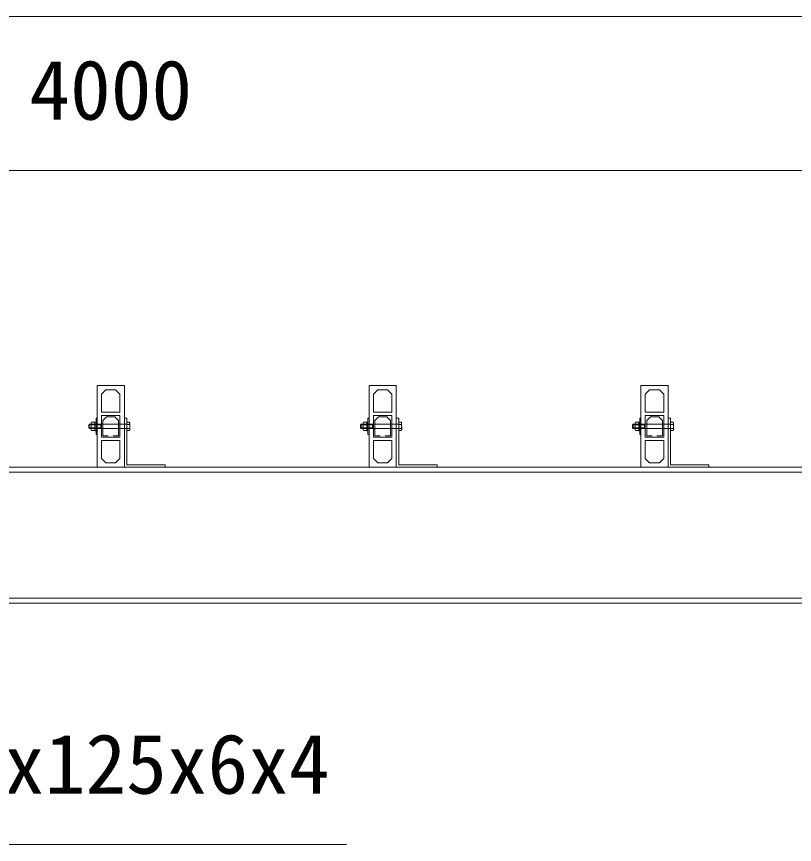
# Model space of a CAD drawing. Units: millimetres at full size, sheet at 1:60; details may follow other scales. Extents: x -1200 to 26400, y -900 to 18720.
# Drawn here: x 5407 to 6838, y 6513 to 8035 of the extents above; entities that cross this region are included whole.
import ezdxf
from ezdxf.enums import TextEntityAlignment as Align

# ---------------------------------------------------------------- set-up
doc = ezdxf.new("R2010")
doc.units = ezdxf.units.MM
doc.header["$LTSCALE"] = 60
for name, color, linetype, lineweight in [('D-STR', 1, 'Continuous', 13), ('D-STR-DIM', 7, 'Continuous', 13), ('D-STR-HTXT', 7, 'Continuous', 13)]:
    doc.layers.add(name, color=color, linetype=linetype, lineweight=lineweight)
doc.styles.add('ＭＳ ゴシック', font='')
doc.styles.get('ＭＳ ゴシック').set_extended_font_data('MS Gothic')

msp = doc.modelspace()

# ---------------------------------------------------------------- linework, layer by layer
at = {"layer": 'D-STR'}
for p, q in [((5555.37, 7206.49), (5555.37, 7356.49)), ((5555.37, 7356.49), (5605.37, 7356.49)), ((5605.37, 7356.49), (5605.37, 7206.49)), ((6055.37, 7206.49), (6055.37, 7356.49)), ((6055.37, 7356.49), (6105.37, 7356.49)), ((6105.37, 7356.49), (6105.37, 7206.49)), ((6555.37, 7206.49), (6555.37, 7356.49)), ((6555.37, 7356.49), (6605.37, 7356.49)), ((6605.37, 7356.49), (6605.37, 7206.49)), ((5571.37, 7348.49), (5563.37, 7340.49)), ((5563.37, 7340.49), (5563.37, 7307.49)), ((5589.37, 7348.49), (5571.37, 7348.49)), ((5597.37, 7340.49), (5589.37, 7348.49)), ((5597.37, 7307.49), (5597.37, 7340.49)), ((6071.37, 7348.49), (6063.37, 7340.49)), ((6063.37, 7340.49), (6063.37, 7307.49)), ((6089.37, 7348.49), (6071.37, 7348.49)), ((6097.37, 7340.49), (6089.37, 7348.49)), ((6097.37, 7307.49), (6097.37, 7340.49)), ((6571.37, 7348.49), (6563.37, 7340.49)), ((6563.37, 7340.49), (6563.37, 7307.49)), ((6589.37, 7348.49), (6571.37, 7348.49)), ((6597.37, 7340.49), (6589.37, 7348.49)), ((6597.37, 7307.49), (6597.37, 7340.49)), ((5553.37, 7296.49), (5555.37, 7296.49)), ((5553.37, 7266.49), (5553.37, 7296.49)), ((5555.37, 7296.49), (5555.37, 7266.49)), ((5563.37, 7307.49), (5597.37, 7307.49)), ((5563.37, 7261.49), (5563.37, 7301.49)), ((5563.37, 7301.49), (5597.37, 7301.49)), ((5572.72, 7298.92), (5565.92, 7292.12)), ((5588.02, 7298.92), (5572.72, 7298.92)), ((5594.82, 7292.12), (5588.02, 7298.92)), ((5597.37, 7301.49), (5597.37, 7261.49)), ((5609.87, 7296.49), (5605.37, 7296.49)), ((5605.37, 7296.49), (5605.37, 7206.49)), ((5609.87, 7210.99), (5609.87, 7296.49)), ((6053.37, 7296.49), (6055.37, 7296.49)), ((6053.37, 7266.49), (6053.37, 7296.49)), ((6055.37, 7296.49), (6055.37, 7266.49)), ((6063.37, 7307.49), (6097.37, 7307.49)), ((6063.37, 7261.49), (6063.37, 7301.49)), ((6063.37, 7301.49), (6097.37, 7301.49)), ((6072.72, 7298.92), (6065.92, 7292.12)), ((6088.02, 7298.92), (6072.72, 7298.92)), ((6094.82, 7292.12), (6088.02, 7298.92)), ((6097.37, 7301.49), (6097.37, 7261.49)), ((6109.87, 7296.49), (6105.37, 7296.49)), ((6105.37, 7296.49), (6105.37, 7206.49)), ((6109.87, 7210.99), (6109.87, 7296.49)), ((6553.37, 7296.49), (6555.37, 7296.49)), ((6553.37, 7266.49), (6553.37, 7296.49)), ((6555.37, 7296.49), (6555.37, 7266.49)), ((6563.37, 7307.49), (6597.37, 7307.49)), ((6563.37, 7261.49), (6563.37, 7301.49)), ((6563.37, 7301.49), (6597.37, 7301.49)), ((6572.72, 7298.92), (6565.92, 7292.12)), ((6588.02, 7298.92), (6572.72, 7298.92)), ((6594.82, 7292.12), (6588.02, 7298.92)), ((6597.37, 7301.49), (6597.37, 7261.49)), ((6609.87, 7296.49), (6605.37, 7296.49)), ((6605.37, 7296.49), (6605.37, 7206.49)), ((6609.87, 7210.99), (6609.87, 7296.49)), ((5539.87, 7284.41), (5561.87, 7284.41)), ((5539.87, 7278.58), (5561.87, 7278.58)), ((5540.96, 7285.49), (5540.96, 7277.49)), ((5544.57, 7287.99), (5545.15, 7289)), ((5544.57, 7274.99), (5544.57, 7287.99)), ((5545.15, 7289), (5550.79, 7289)), ((5550.79, 7285.25), (5545.15, 7285.25)), ((5545.15, 7277.74), (5550.79, 7277.74)), ((5550.79, 7289), (5551.37, 7287.99)), ((5551.37, 7289.49), (5553.37, 7289.49)), ((5551.37, 7273.49), (5551.37, 7289.49)), ((5551.37, 7287.99), (5551.37, 7274.99)), ((5553.37, 7289.49), (5553.37, 7273.49)), ((5561.87, 7285.49), (5561.87, 7277.49)), ((5561.87, 7284.41), (5565.62, 7285.49)), ((5561.87, 7278.58), (5565.62, 7277.49)), ((5565.92, 7292.12), (5565.92, 7264.07)), ((5594.82, 7264.07), (5594.82, 7292.12)), ((5614.68, 7285.25), (5609.87, 7285.25)), ((5609.87, 7277.74), (5614.68, 7277.74)), ((6039.87, 7284.41), (6061.87, 7284.41)), ((6039.87, 7278.58), (6061.87, 7278.58)), ((6040.96, 7285.49), (6040.96, 7277.49)), ((6044.57, 7287.99), (6045.15, 7289)), ((6044.57, 7274.99), (6044.57, 7287.99)), ((6045.15, 7289), (6050.79, 7289)), ((6050.79, 7285.25), (6045.15, 7285.25)), ((6045.15, 7277.74), (6050.79, 7277.74)), ((6050.79, 7289), (6051.37, 7287.99)), ((6051.37, 7289.49), (6053.37, 7289.49)), ((6051.37, 7273.49), (6051.37, 7289.49)), ((6051.37, 7287.99), (6051.37, 7274.99)), ((6053.37, 7289.49), (6053.37, 7273.49)), ((6061.87, 7285.49), (6061.87, 7277.49)), ((6061.87, 7284.41), (6065.62, 7285.49)), ((6061.87, 7278.58), (6065.62, 7277.49)), ((6065.92, 7292.12), (6065.92, 7264.07)), ((6094.82, 7264.07), (6094.82, 7292.12)), ((6114.68, 7285.25), (6109.87, 7285.25)), ((6109.87, 7277.74), (6114.68, 7277.74)), ((6539.87, 7284.41), (6561.87, 7284.41)), ((6539.87, 7278.58), (6561.87, 7278.58)), ((6540.96, 7285.49), (6540.96, 7277.49)), ((6544.57, 7287.99), (6545.15, 7289)), ((6544.57, 7274.99), (6544.57, 7287.99)), ((6545.15, 7289), (6550.79, 7289)), ((6550.79, 7285.25), (6545.15, 7285.25)), ((6545.15, 7277.74), (6550.79, 7277.74)), ((6550.79, 7289), (6551.37, 7287.99)), ((6551.37, 7289.49), (6553.37, 7289.49)), ((6551.37, 7273.49), (6551.37, 7289.49)), ((6551.37, 7287.99), (6551.37, 7274.99)), ((6553.37, 7289.49), (6553.37, 7273.49)), ((6561.87, 7285.49), (6561.87, 7277.49)), ((6561.87, 7284.41), (6565.62, 7285.49)), ((6561.87, 7278.58), (6565.62, 7277.49)), ((6565.92, 7292.12), (6565.92, 7264.07)), ((6594.82, 7264.07), (6594.82, 7292.12)), ((6614.68, 7285.25), (6609.87, 7285.25)), ((6609.87, 7277.74), (6614.68, 7277.74)), ((5545.15, 7273.99), (5544.57, 7274.99)), ((5550.79, 7273.99), (5545.15, 7273.99)), ((5551.37, 7274.99), (5550.79, 7273.99)), ((5553.37, 7273.49), (5551.37, 7273.49)), ((5555.37, 7266.49), (5553.37, 7266.49)), ((5565.92, 7264.07), (5575.92, 7264.07)), ((5584.82, 7264.07), (5594.82, 7264.07)), ((6045.15, 7273.99), (6044.57, 7274.99)), ((6050.79, 7273.99), (6045.15, 7273.99)), ((6051.37, 7274.99), (6050.79, 7273.99)), ((6053.37, 7273.49), (6051.37, 7273.49)), ((6055.37, 7266.49), (6053.37, 7266.49)), ((6065.92, 7264.07), (6075.92, 7264.07)), ((6084.82, 7264.07), (6094.82, 7264.07)), ((6545.15, 7273.99), (6544.57, 7274.99)), ((6550.79, 7273.99), (6545.15, 7273.99)), ((6551.37, 7274.99), (6550.79, 7273.99)), ((6553.37, 7273.49), (6551.37, 7273.49)), ((6555.37, 7266.49), (6553.37, 7266.49)), ((6565.92, 7264.07), (6575.92, 7264.07)), ((6584.82, 7264.07), (6594.82, 7264.07)), ((5597.37, 7261.49), (5563.37, 7261.49)), ((5563.37, 7222.49), (5563.37, 7255.49)), ((5563.37, 7255.49), (5597.37, 7255.49)), ((5597.37, 7255.49), (5597.37, 7222.49)), ((6097.37, 7261.49), (6063.37, 7261.49)), ((6063.37, 7222.49), (6063.37, 7255.49)), ((6063.37, 7255.49), (6097.37, 7255.49)), ((6097.37, 7255.49), (6097.37, 7222.49)), ((6597.37, 7261.49), (6563.37, 7261.49)), ((6563.37, 7222.49), (6563.37, 7255.49)), ((6563.37, 7255.49), (6597.37, 7255.49)), ((6597.37, 7255.49), (6597.37, 7222.49)), ((5571.37, 7214.49), (5563.37, 7222.49)), ((5597.37, 7222.49), (5589.37, 7214.49)), ((6071.37, 7214.49), (6063.37, 7222.49)), ((6097.37, 7222.49), (6089.37, 7214.49)), ((6571.37, 7214.49), (6563.37, 7222.49)), ((6597.37, 7222.49), (6589.37, 7214.49)), ((12780.37, 7206.49), (2380.37, 7206.49)), ((5605.37, 7206.49), (5555.37, 7206.49)), ((5589.37, 7214.49), (5571.37, 7214.49)), ((5605.37, 7206.49), (5680.37, 7206.49)), ((5680.37, 7210.99), (5609.87, 7210.99)), ((5680.37, 7206.49), (5680.37, 7210.99)), ((6105.37, 7206.49), (6055.37, 7206.49)), ((6089.37, 7214.49), (6071.37, 7214.49)), ((6105.37, 7206.49), (6180.37, 7206.49)), ((6180.37, 7210.99), (6109.87, 7210.99)), ((6180.37, 7206.49), (6180.37, 7210.99)), ((6605.37, 7206.49), (6555.37, 7206.49)), ((6589.37, 7214.49), (6571.37, 7214.49)), ((6605.37, 7206.49), (6680.37, 7206.49)), ((6680.37, 7210.99), (6609.87, 7210.99)), ((6680.37, 7206.49), (6680.37, 7210.99)), ((7577.87, 7197.49), (2389.37, 7197.49)), ((3381.22, 6965.49), (7577.87, 6965.49)), ((3380.37, 6956.49), (11780.37, 6956.49))]:
    msp.add_line(p, q, dxfattribs=at)
for points in [[(5609.87, 7285.49), (5540.96, 7285.49), (5539.87, 7284.41), (5539.87, 7278.58), (5540.96, 7277.49), (5609.87, 7277.49)], [(6109.87, 7285.49), (6040.96, 7285.49), (6039.87, 7284.41), (6039.87, 7278.58), (6040.96, 7277.49), (6109.87, 7277.49)], [(6609.87, 7285.49), (6540.96, 7285.49), (6539.87, 7284.41), (6539.87, 7278.58), (6540.96, 7277.49), (6609.87, 7277.49)]]:
    msp.add_lwpolyline(points, dxfattribs=at)
for points in [[(5609.87, 7289), (5614.68, 7289), (5615.26, 7287.99), (5615.26, 7274.99), (5614.68, 7273.99), (5609.87, 7273.99)], [(6109.87, 7289), (6114.68, 7289), (6115.26, 7287.99), (6115.26, 7274.99), (6114.68, 7273.99), (6109.87, 7273.99)], [(6609.87, 7289), (6614.68, 7289), (6615.26, 7287.99), (6615.26, 7274.99), (6614.68, 7273.99), (6609.87, 7273.99)]]:
    msp.add_lwpolyline(points, close=True, dxfattribs=at)
for points in [[(5614.68, 7289), (5614.72, 7288.84), (5614.83, 7288.37), (5614.86, 7288.21), (5614.9, 7288.05), (5615, 7287.58), (5615.03, 7287.42), (5615.06, 7287.26), (5615.15, 7286.79), (5615.17, 7286.63), (5615.2, 7286.47), (5615.26, 7285.99), (5615.27, 7285.83), (5615.29, 7285.61), (5615.33, 7284.93), (5615.34, 7284.71), (5615.35, 7284.48), (5615.34, 7283.8), (5615.34, 7283.57), (5615.34, 7283.35), (5615.33, 7282.67), (5615.32, 7282.44), (5615.32, 7282.21), (5615.31, 7281.53), (5615.32, 7281.31), (5615.33, 7281.03), (5615.36, 7280.21), (5615.38, 7279.94), (5615.4, 7279.67), (5615.47, 7278.85), (5615.5, 7278.58), (5615.53, 7278.31), (5615.63, 7277.49), (5615.66, 7277.22), (5615.69, 7276.95), (5615.8, 7276.14), (5615.84, 7275.87)], [(6114.68, 7289), (6114.72, 7288.84), (6114.83, 7288.37), (6114.86, 7288.21), (6114.9, 7288.05), (6115, 7287.58), (6115.03, 7287.42), (6115.06, 7287.26), (6115.15, 7286.79), (6115.17, 7286.63), (6115.2, 7286.47), (6115.26, 7285.99), (6115.27, 7285.83), (6115.29, 7285.61), (6115.33, 7284.93), (6115.34, 7284.71), (6115.35, 7284.48), (6115.34, 7283.8), (6115.34, 7283.57), (6115.34, 7283.35), (6115.33, 7282.67), (6115.32, 7282.44), (6115.32, 7282.21), (6115.31, 7281.53), (6115.32, 7281.31), (6115.33, 7281.03), (6115.36, 7280.21), (6115.38, 7279.94), (6115.4, 7279.67), (6115.47, 7278.85), (6115.5, 7278.58), (6115.53, 7278.31), (6115.63, 7277.49), (6115.66, 7277.22), (6115.69, 7276.95), (6115.8, 7276.14), (6115.84, 7275.87)], [(6614.68, 7289), (6614.72, 7288.84), (6614.83, 7288.37), (6614.86, 7288.21), (6614.9, 7288.05), (6615, 7287.58), (6615.03, 7287.42), (6615.06, 7287.26), (6615.15, 7286.79), (6615.17, 7286.63), (6615.2, 7286.47), (6615.26, 7285.99), (6615.27, 7285.83), (6615.29, 7285.61), (6615.33, 7284.93), (6615.34, 7284.71), (6615.35, 7284.48), (6615.34, 7283.8), (6615.34, 7283.57), (6615.34, 7283.35), (6615.33, 7282.67), (6615.32, 7282.44), (6615.32, 7282.21), (6615.31, 7281.53), (6615.32, 7281.31), (6615.33, 7281.03), (6615.36, 7280.21), (6615.38, 7279.94), (6615.4, 7279.67), (6615.47, 7278.85), (6615.5, 7278.58), (6615.53, 7278.31), (6615.63, 7277.49), (6615.66, 7277.22), (6615.69, 7276.95), (6615.8, 7276.14), (6615.84, 7275.87)]]:
    msp.add_open_spline(points, degree=3, knots=[0, 0, 0, 0, 1, 1, 1, 2, 2, 2, 3, 3, 3, 4, 4, 4, 5, 5, 5, 6, 6, 6, 7, 7, 7, 8, 8, 8, 9, 9, 9, 10, 10, 10, 11, 11, 11, 12, 12, 12, 12], dxfattribs=at)
at = {"layer": 'D-STR-DIM'}
for p, q in [((12780.37, 8035.19), (2380.37, 8035.19)), ((7580.37, 7752.28), (3580.37, 7752.28))]:
    msp.add_line(p, q, dxfattribs=at)
at = {"layer": 'D-STR-HTXT'}
msp.add_lwpolyline([(4176.24, 7049.91), (4551.87, 6512.68), (4731.87, 6512.68), (6014.02, 6512.68)], dxfattribs=at)

# ---------------------------------------------------------------- texts
at = {"layer": 'D-STR-DIM', "style": 'ＭＳ ゴシック'}
msp.add_text('4000', height=110, dxfattribs=at).set_placement((5580.37, 7955.54), align=Align.TOP_CENTER)
at = {"layer": 'D-STR-HTXT', "style": 'ＭＳ ゴシック'}
msp.add_text('梁 H-250x125x6x4', height=110, dxfattribs=at).set_placement((4785.13, 6715.95), align=Align.TOP_LEFT)

doc.saveas('drawing.dxf')
